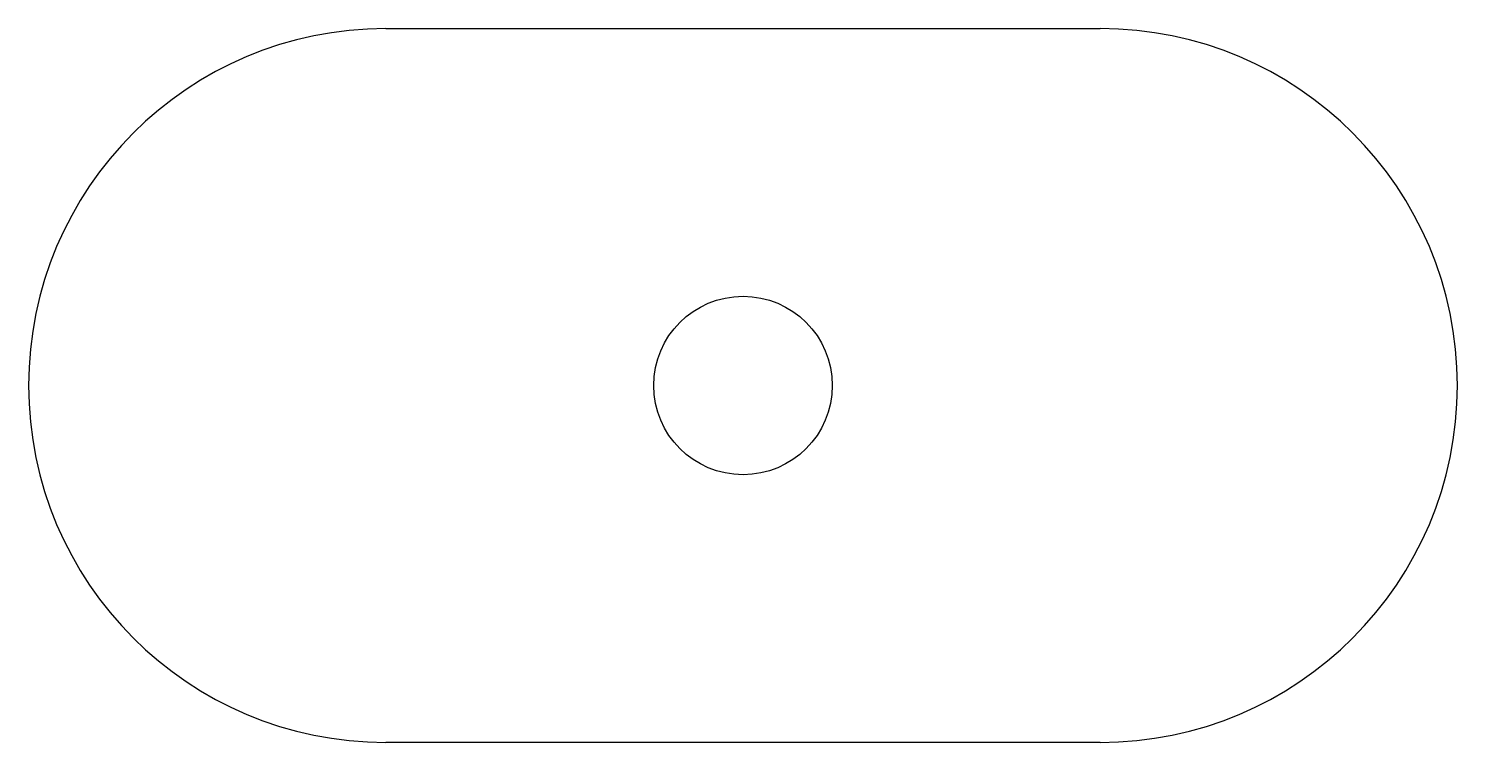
# Model space of a CAD drawing. Header units: inches. Extents: x 0 to 4, y 0 to 2.
import ezdxf

# ---------------------------------------------------------------- set-up
doc = ezdxf.new("R2010")
doc.units = ezdxf.units.IN

msp = doc.modelspace()

# ---------------------------------------------------------------- linework, layer by layer
at = {"layer": 'HOLE'}
msp.add_circle((2, 1), 0.25, dxfattribs=at)
at = {"layer": 'OUTLINE'}
for p, q in [((1, 2), (3, 2)), ((3, 0), (1, 0))]:
    msp.add_line(p, q, dxfattribs=at)
for centre, start, end in [((1, 1), 90, 270), ((3, 1), 270, 90)]:
    msp.add_arc(centre, 1, start, end, dxfattribs=at)

doc.saveas('drawing.dxf')
